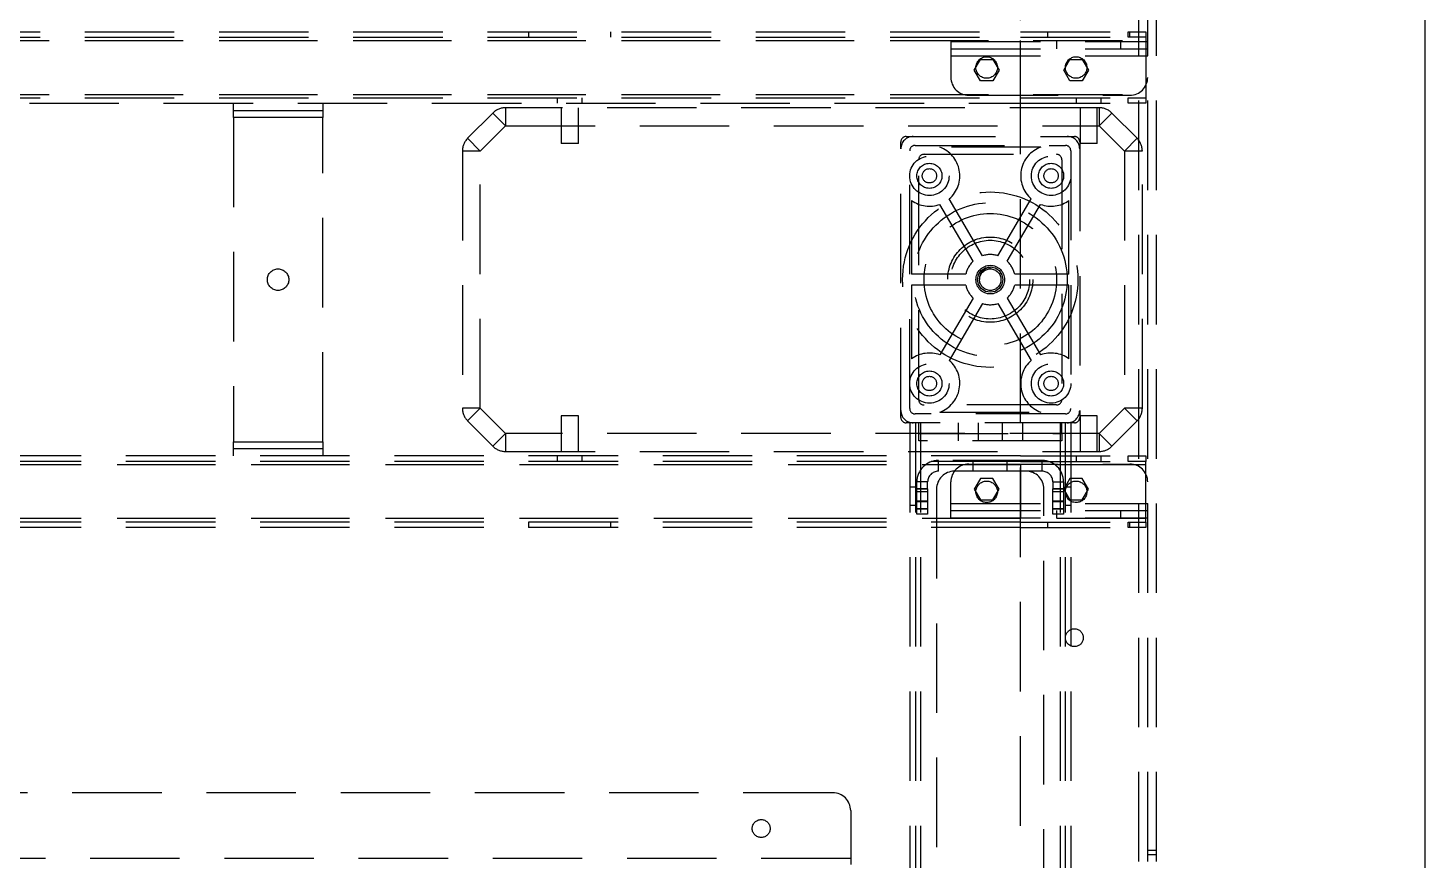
# Model space of a CAD drawing. Header units: millimetres. Extents: x -429 to 16771, y -1239 to 5751.
# Drawn here: x 5059.6 to 5450, y 1121.3 to 1353.7 of the extents above; entities that cross this region are included whole.
import ezdxf

# ---------------------------------------------------------------- set-up
doc = ezdxf.new("R2010")
doc.units = ezdxf.units.MM
doc.header["$LTSCALE"] = 100
doc.linetypes.add('HIDDEN', pattern=[0.375, 0.25, -0.125])

msp = doc.modelspace()

# ---------------------------------------------------------------- linework, layer by layer
at = {"color": 7, "linetype": 'HIDDEN', "lineweight": -3}
for p, q in [((5370, 933.4), (5370, 1633.4)), ((5370, 933.4), (5370, 1633.4)), ((5372.5, 933.4), (5372.5, 1633.4)), ((5375, 933.4), (5375, 1633.4)), ((5337, 943.4), (5337, 1623.4)), ((3763, 1352.65), (5337, 1352.65)), ((3763, 1351.15), (5337, 1351.15)), ((5199.5, 1352.65), (5199.5, 1351.15)), ((5222.5, 1351.15), (5222.5, 1352.65)), ((5337, 1352.65), (5367, 1352.65)), ((5337, 1351.15), (5367, 1351.15)), ((5344.5, 1352.65), (5344.5, 1351.15)), ((5367, 1351.15), (5367, 1352.65)), ((5367, 1352.65), (5372, 1352.65)), ((5372, 1351.15), (5367, 1351.15)), ((5367.5, 1351.15), (5367.5, 1352.65)), ((5372, 1352.65), (5372, 1351.15)), ((5372, 1351.15), (5372, 1350.15)), ((3728, 1350.15), (5372, 1350.15)), ((3728, 1350.15), (5372, 1350.15)), ((3763, 1350.15), (5337, 1350.15)), ((3763, 1350.15), (5337, 1350.15)), ((5317.5, 1349.9), (5317.5, 1345.9)), ((5317.5, 1349.9), (5372.5, 1349.9)), ((5317.5, 1347.9), (5372.5, 1347.9)), ((5337, 1335.15), (5337, 1350.15)), ((5347, 1349.9), (5347, 1347.9)), ((5365, 1347.9), (5365, 1349.9)), ((5372, 1350.15), (5372, 1335.15)), ((5317.5, 1345.9), (5372.5, 1345.9)), ((5317.5, 1345.9), (5317.5, 1339.9)), ((5317.5, 1345.9), (5372.5, 1345.9)), ((5317.5, 1345.9), (5372.5, 1345.9)), ((5317.5, 1345.9), (5372.5, 1345.9)), ((5324.03, 1341.9), (5325.77, 1344.9)), ((5325.77, 1344.9), (5329.23, 1344.9)), ((5329.23, 1344.9), (5330.96, 1341.9)), ((5349.03, 1341.9), (5350.77, 1344.9)), ((5350.77, 1344.9), (5354.23, 1344.9)), ((5354.23, 1344.9), (5355.96, 1341.9)), ((5325.77, 1338.9), (5324.03, 1341.9)), ((5330.96, 1341.9), (5329.23, 1338.9)), ((5350.77, 1338.9), (5349.03, 1341.9)), ((5355.96, 1341.9), (5354.23, 1338.9)), ((3728, 1335.15), (5372, 1335.15)), ((3728, 1335.15), (5372, 1335.15)), ((3763, 1335.15), (5337, 1335.15)), ((3763, 1335.15), (5337, 1335.15)), ((5329.23, 1338.9), (5325.77, 1338.9)), ((5354.23, 1338.9), (5350.77, 1338.9)), ((5372, 1335.15), (5372, 1334.15)), ((3763, 1334.15), (5337, 1334.15)), ((4760, 1332.65), (5337, 1332.65)), ((5117, 1328.65), (5117, 1332.65)), ((5142, 1332.65), (5142, 1328.65)), ((5358.93, 1331.4), (5193.07, 1331.4)), ((5193.07, 1331.4), (5193.07, 1326.4)), ((5207.5, 1334.15), (5207.5, 1332.65)), ((5208.6, 1331.4), (5208.6, 1321.4)), ((5213.4, 1321.4), (5213.4, 1331.4)), ((5214.5, 1332.65), (5214.5, 1334.15)), ((5322.5, 1334.9), (5367.5, 1334.9)), ((5337, 1334.15), (5367, 1334.15)), ((5337, 1332.65), (5367, 1332.65)), ((5352.5, 1334.15), (5352.5, 1332.65)), ((5353.6, 1331.4), (5353.6, 1321.4)), ((5358.4, 1321.4), (5358.4, 1331.4)), ((5358.93, 1331.4), (5358.93, 1326.4)), ((5359.5, 1332.65), (5359.5, 1334.15)), ((5367, 1332.65), (5367, 1334.15)), ((5367, 1334.15), (5372, 1334.15)), ((5372, 1332.65), (5367, 1332.65)), ((5372, 1334.15), (5372, 1332.65)), ((5117, 1330.65), (5142, 1330.65)), ((5142, 1328.65), (5117, 1328.65)), ((5117, 1328.65), (5117, 1238.15)), ((5142, 1328.65), (5117, 1328.65)), ((5142, 1238.15), (5142, 1328.65)), ((5189.53, 1329.94), (5182.46, 1322.87)), ((5189.53, 1329.94), (5193.07, 1326.4)), ((5362.46, 1329.94), (5358.93, 1326.4)), ((5369.53, 1322.87), (5362.46, 1329.94)), ((5186, 1319.33), (5193.07, 1326.4)), ((5193.07, 1326.4), (5358.93, 1326.4)), ((5358.93, 1326.4), (5366, 1319.33)), ((5182.46, 1322.87), (5186, 1319.33)), ((5213.4, 1321.4), (5208.6, 1321.4)), ((5303.5, 1244.9), (5303.5, 1321.9)), ((5305, 1323.4), (5352, 1323.4)), ((5307.5, 1320.9), (5349.5, 1320.9)), ((5342.63, 1320.4), (5314.37, 1320.4)), ((5353.5, 1321.9), (5353.5, 1244.9)), ((5358.4, 1321.4), (5353.6, 1321.4)), ((5369.53, 1322.87), (5366, 1319.33)), ((5181, 1319.33), (5181, 1247.47)), ((5186, 1319.33), (5181, 1319.33)), ((5186, 1247.47), (5186, 1319.33)), ((5306, 1247.4), (5306, 1319.4)), ((5308.5, 1249.9), (5308.5, 1316.9)), ((5310, 1318.4), (5347, 1318.4)), ((5348.5, 1316.9), (5348.5, 1249.9)), ((5351, 1319.4), (5351, 1247.4)), ((5371, 1319.33), (5366, 1319.33)), ((5366, 1319.33), (5366, 1247.47)), ((5371, 1247.47), (5371, 1319.33)), ((5306.5, 1305.53), (5306.5, 1284.9)), ((5323.75, 1288.54), (5314.44, 1304.43)), ((5326.34, 1290.06), (5317.02, 1305.94)), ((5330.66, 1290.06), (5339.97, 1305.94)), ((5333.25, 1288.54), (5342.56, 1304.43)), ((5350.5, 1284.9), (5350.5, 1305.53)), ((5321.66, 1284.9), (5306.5, 1284.9)), ((5328.5, 1286.4), (5328.5, 1286.94)), ((5350.5, 1284.9), (5335.34, 1284.9)), ((5321.66, 1281.9), (5306.5, 1281.9)), ((5306.5, 1281.9), (5306.5, 1261.28)), ((5350.5, 1281.9), (5335.34, 1281.9)), ((5350.5, 1261.28), (5350.5, 1281.9)), ((5323.75, 1278.26), (5314.44, 1262.38)), ((5326.34, 1276.75), (5317.02, 1260.86)), ((5330.66, 1276.75), (5339.97, 1260.86)), ((5333.25, 1278.26), (5342.56, 1262.38)), ((5186, 1247.47), (5181, 1247.47)), ((5186, 1247.47), (5182.46, 1243.94)), ((5193.07, 1240.4), (5186, 1247.47)), ((5213.4, 1245.4), (5208.6, 1245.4)), ((5208.6, 1245.4), (5208.6, 1235.4)), ((5213.4, 1235.4), (5213.4, 1245.4)), ((5349.5, 1245.9), (5307.5, 1245.9)), ((5347, 1248.4), (5310, 1248.4)), ((5314.37, 1246.4), (5342.63, 1246.4)), ((5358.4, 1245.4), (5353.6, 1245.4)), ((5353.6, 1245.4), (5353.6, 1235.4)), ((5358.4, 1235.4), (5358.4, 1245.4)), ((5366, 1247.47), (5358.93, 1240.4)), ((5371, 1247.47), (5366, 1247.47)), ((5366, 1247.47), (5369.53, 1243.94)), ((5182.46, 1243.94), (5189.53, 1236.87)), ((5352, 1243.4), (5305, 1243.4)), ((5306, 1243.4), (5306, 883.4)), ((5306, 1243.4), (5306, 883.4)), ((5307.6, 1243.4), (5307.6, 455.4)), ((5307.6, 1243.4), (5307.6, 455.4)), ((5308.5, 1240.4), (5308.5, 1243.4)), ((5309, 1243.4), (5309, 455.4)), ((5309, 1243.4), (5309, 455.4)), ((5309, 1243.4), (5309, 455.4)), ((5309, 1243.4), (5309, 883.4)), ((5319.5, 1243.4), (5319.5, 1238.4)), ((5325.1, 1243.4), (5325.1, 1238.4)), ((5331.9, 1238.4), (5331.9, 1243.4)), ((5337.5, 1243.4), (5337.5, 1238.4)), ((5348, 1243.4), (5348, 455.4)), ((5348, 1243.4), (5348, 455.4)), ((5348, 1243.4), (5348, 455.4)), ((5348, 1243.4), (5348, 866.09)), ((5348.5, 1240.4), (5348.5, 1243.4)), ((5349.4, 1243.4), (5349.4, 455.4)), ((5351, 1243.4), (5351, 883.4)), ((5362.46, 1236.87), (5369.53, 1243.94)), ((5117, 1238.15), (5142, 1238.15)), ((5117, 1234.15), (5117, 1238.15)), ((5117, 1238.15), (5142, 1238.15)), ((5142, 1238.15), (5142, 1234.15)), ((5193.07, 1240.4), (5189.53, 1236.87)), ((5358.93, 1240.4), (5193.07, 1240.4)), ((5193.07, 1240.4), (5193.07, 1235.4)), ((5308.5, 1240.4), (5348.5, 1240.4)), ((5308.5, 1238.4), (5308.5, 1240.4)), ((5348.5, 1238.4), (5308.5, 1238.4)), ((5348.5, 1240.4), (5348.5, 1238.4)), ((5358.93, 1240.4), (5362.46, 1236.87)), ((5358.93, 1240.4), (5358.93, 1235.4)), ((5337, 1234.15), (4760, 1234.15)), ((5142, 1236.15), (5117, 1236.15)), ((5193.07, 1235.4), (5358.93, 1235.4)), ((5207.5, 1234.15), (5207.5, 1232.65)), ((5214.5, 1232.65), (5214.5, 1234.15)), ((5337, 1234.15), (5367, 1234.15)), ((5352.5, 1234.15), (5352.5, 1232.65)), ((5359.5, 1232.65), (5359.5, 1234.15)), ((5367, 1232.65), (5367, 1234.15)), ((5367, 1234.15), (5372, 1234.15)), ((5372, 1234.15), (5372, 1232.65)), ((5372, 1231.65), (3728, 1231.65)), ((5372, 1231.65), (3728, 1231.65)), ((5337, 1232.65), (3763, 1232.65)), ((5337, 1231.65), (3763, 1231.65)), ((5337, 1231.65), (3763, 1231.65)), ((5314, 1229.9), (5314, 1232.9)), ((5343, 1232.9), (5314, 1232.9)), ((5314, 1229.9), (5314, 1232.9)), ((5343, 1229.9), (5314, 1229.9)), ((5322.5, 1231.9), (5367.5, 1231.9)), ((5323.75, 1229.9), (5323.75, 1232.9)), ((5333.25, 1229.9), (5333.25, 1232.9)), ((5337, 1232.65), (5367, 1232.65)), ((5337, 1231.65), (5337, 1216.65)), ((5343, 1229.9), (5343, 1232.9)), ((5343, 1229.9), (5343, 1232.9)), ((5372, 1232.65), (5367, 1232.65)), ((5372, 1231.65), (5372, 1232.65)), ((5372, 1216.65), (5372, 1231.65)), ((5311, 1226.9), (5308, 1226.9)), ((5308, 1224.97), (5308, 1226.9)), ((5311, 1226.9), (5308, 1226.9)), ((5311, 1224.97), (5311, 1226.9)), ((5317.5, 1220.9), (5317.5, 1226.9)), ((5325.77, 1227.9), (5324.03, 1224.9)), ((5329.23, 1227.9), (5325.77, 1227.9)), ((5330.96, 1224.9), (5329.23, 1227.9)), ((5346, 1226.9), (5349, 1226.9)), ((5346, 1226.9), (5346, 1224.97)), ((5346, 1226.9), (5349, 1226.9)), ((5349, 1226.9), (5349, 1224.97)), ((5350.77, 1227.9), (5349.03, 1224.9)), ((5354.23, 1227.9), (5350.77, 1227.9)), ((5355.96, 1224.9), (5354.23, 1227.9)), ((5307.6, 1225.4), (5306, 1225.4)), ((5308, 1224.97), (5311, 1224.97)), ((5308, 1221.44), (5308, 1224.97)), ((5311, 1224.97), (5308, 1224.97)), ((5311, 1224.15), (5308, 1224.15)), ((5311, 1224.97), (5311, 1221.44)), ((5313.5, 1224.9), (5313.5, 1104.9)), ((5324.03, 1224.9), (5325.77, 1221.9)), ((5329.23, 1221.9), (5330.96, 1224.9)), ((5343.5, 1104.9), (5343.5, 1224.9)), ((5346, 1224.97), (5349, 1224.97)), ((5346, 1221.44), (5346, 1224.97)), ((5349, 1224.97), (5346, 1224.97)), ((5349, 1224.15), (5346, 1224.15)), ((5349, 1224.97), (5349, 1221.44)), ((5349.03, 1224.9), (5350.77, 1221.9)), ((5351, 1225.4), (5349.4, 1225.4)), ((5354.23, 1221.9), (5355.96, 1224.9)), ((5306, 1220.4), (5307.6, 1220.4)), ((5308, 1221.65), (5311, 1221.65)), ((5311, 1221.44), (5308, 1221.44)), ((5308, 1219.37), (5308, 1221.44)), ((5308, 1221.44), (5311, 1221.44)), ((5308, 1219.37), (5311, 1219.37)), ((5308, 1217.9), (5308, 1219.37)), ((5311, 1219.37), (5308, 1219.37)), ((5311, 1221.44), (5311, 1219.37)), ((5311, 1219.37), (5311, 1217.9)), ((5317.5, 1220.9), (5372.5, 1220.9)), ((5317.5, 1216.9), (5317.5, 1220.9)), ((5317.5, 1220.9), (5372.5, 1220.9)), ((5317.5, 1220.9), (5372.5, 1220.9)), ((5317.5, 1220.9), (5372.5, 1220.9)), ((5317.5, 1218.9), (5372.5, 1218.9)), ((5325.77, 1221.9), (5329.23, 1221.9)), ((5346, 1221.65), (5349, 1221.65)), ((5349, 1221.44), (5346, 1221.44)), ((5346, 1219.37), (5346, 1221.44)), ((5346, 1221.44), (5349, 1221.44)), ((5346, 1219.37), (5349, 1219.37)), ((5346, 1217.9), (5346, 1219.37)), ((5349, 1219.37), (5346, 1219.37)), ((5347, 1218.9), (5347, 1216.9)), ((5349, 1221.44), (5349, 1219.37)), ((5349, 1219.37), (5349, 1217.9)), ((5349.4, 1220.4), (5351, 1220.4)), ((5350.77, 1221.9), (5354.23, 1221.9)), ((5365, 1216.9), (5365, 1218.9)), ((5372, 1216.65), (3728, 1216.65)), ((5372, 1216.65), (3728, 1216.65)), ((5337, 1216.65), (3763, 1216.65)), ((5337, 1216.65), (3763, 1216.65)), ((5337, 1215.65), (3763, 1215.65)), ((5337, 1214.15), (3763, 1214.15)), ((5199.5, 1215.65), (5199.5, 1214.15)), ((5222.5, 1214.15), (5222.5, 1215.65)), ((5311, 1217.9), (5308, 1217.9)), ((5317.5, 1216.9), (5372.5, 1216.9)), ((5337, 1215.65), (5367, 1215.65)), ((5337, 1214.15), (5367, 1214.15)), ((5344.5, 1215.65), (5344.5, 1214.15)), ((5349, 1217.9), (5346, 1217.9)), ((5367, 1214.15), (5367, 1215.65)), ((5367, 1215.65), (5372, 1215.65)), ((5372, 1214.15), (5367, 1214.15)), ((5367.5, 1214.15), (5367.5, 1215.65)), ((5372, 1215.65), (5372, 1216.65)), ((5372, 1215.65), (5372, 1214.15)), ((5284.5, 1140.1), (4771.5, 1140.1)), ((5289.5, 1135.1), (5289.5, 1121.7)), ((5289.5, 1121.7), (4766.5, 1121.7)), ((5289.5, 1121.7), (4766.5, 1121.7)), ((5289.5, 1121.7), (5289.5, 1120.1)), ((5375, 1123.98), (5372.5, 1123.98)), ((5372.5, 1122.83), (5375, 1122.83))]:
    msp.add_line(p, q, dxfattribs=at)
at = {"color": 7, "linetype": 'Continuous', "lineweight": -3}
msp.add_line((5450, 933.4), (5450, 1633.4), dxfattribs=at)
at = {"color": 7, "linetype": 'HIDDEN', "lineweight": -3, "flags": 128}
msp.add_lwpolyline([(5328.5, 1286.94), (5329.85, 1286.67), (5331, 1285.91), (5331.77, 1284.76), (5332.04, 1283.4), (5331.77, 1282.05), (5331, 1280.9), (5329.85, 1280.13), (5328.5, 1279.86), (5327.14, 1280.13), (5325.99, 1280.9), (5325.23, 1282.05), (5324.96, 1283.4), (5325.23, 1284.76), (5325.99, 1285.91), (5327.14, 1286.67), (5328.5, 1286.94), (5328.5, 1286.94)], dxfattribs=at)
msp.add_lwpolyline([(5328.5, 1286.94), (5329.85, 1286.67), (5331, 1285.91), (5331.77, 1284.76), (5332.04, 1283.4), (5331.77, 1282.05), (5331, 1280.9), (5329.85, 1280.13), (5328.5, 1279.86), (5327.14, 1280.13), (5325.99, 1280.9), (5325.23, 1282.05), (5324.96, 1283.4), (5325.23, 1284.76), (5325.99, 1285.91), (5327.14, 1286.67), (5328.5, 1286.94), (5328.5, 1286.94)], dxfattribs=at)
at = {"color": 7, "linetype": 'HIDDEN', "lineweight": -3}
for centre, radius in [((5327.5, 1342.65), 3), ((5352.5, 1342.65), 3), ((5311.5, 1312.4), 5.5), ((5311.5, 1312.4), 3.5), ((5345.5, 1312.4), 5.5), ((5345.5, 1312.4), 3.5), ((5311.5, 1312.4), 2), ((5345.5, 1312.4), 2), ((5328.5, 1283.4), 24.5), ((5328.5, 1283.4), 21.5), ((5328.5, 1283.4), 18.5), ((5328.5, 1283.4), 11.9), ((5328.5, 1283.4), 11), ((5129.5, 1283.4), 3), ((5328.5, 1283.4), 4), ((5328.5, 1283.4), 3), ((5311.5, 1254.4), 5.5), ((5311.5, 1254.4), 3.5), ((5345.5, 1254.4), 5.5), ((5345.5, 1254.4), 3.5), ((5311.5, 1254.4), 2), ((5345.5, 1254.4), 2), ((5327.5, 1224.15), 3), ((5352.5, 1224.15), 3), ((5352, 1183.4), 2.5), ((5264.5, 1130.1), 2.5)]:
    msp.add_circle(centre, radius, dxfattribs=at)
for centre, radius, start, end in [((5322.5, 1339.9), 5, 180, 270), ((5367.5, 1339.9), 5, 270, 0), ((5193.07, 1326.4), 5, 90, 135), ((5358.93, 1326.4), 5, 45, 90), ((5186, 1319.33), 5, 135, 180), ((5307, 1319.9), 3.5, 90, 180), ((5305, 1321.9), 1.5, 90, 180), ((5307.5, 1319.4), 1.5, 90, 180), ((5311.5, 1312.4), 8.5, 310.5434, 70.2501), ((5345.5, 1312.4), 8.5, 109.7499, 229.4566), ((5349.5, 1319.4), 1.5, 0, 90), ((5350, 1319.9), 3.5, 0, 90), ((5352, 1321.9), 1.5, 0, 90), ((5366, 1319.33), 5, 0, 45), ((5310, 1316.9), 1.5, 90, 180), ((5347, 1316.9), 1.5, 0, 90), ((5311.5, 1312.4), 8.5, 233.9681, 290.2149), ((5345.5, 1312.4), 8.5, 249.7851, 306.0319), ((5328.5, 1283.4), 7, 132.7528, 167.6264), ((5328.5, 1283.4), 7, 71.9945, 108.0055), ((5328.5, 1283.4), 7, 12.3736, 47.2472), ((5328.5, 1283.4), 7, 192.3736, 227.2472), ((5328.5, 1283.4), 7, 312.7528, 347.6264), ((5328.5, 1283.4), 7, 251.9945, 288.0055), ((5311.5, 1254.4), 8.5, 69.7851, 126.0319), ((5345.5, 1254.4), 8.5, 53.9681, 110.2149), ((5311.5, 1254.4), 8.5, 289.7499, 49.4566), ((5345.5, 1254.4), 8.5, 130.5434, 250.2501), ((5310, 1249.9), 1.5, 180, 270), ((5347, 1249.9), 1.5, 270, 0), ((5186, 1247.47), 5, 180, 225), ((5307, 1246.9), 3.5, 180, 270), ((5307.5, 1247.4), 1.5, 180, 270), ((5349.5, 1247.4), 1.5, 270, 0), ((5350, 1246.9), 3.5, 270, 0), ((5366, 1247.47), 5, 315, 0), ((5305, 1244.9), 1.5, 180, 270), ((5352, 1244.9), 1.5, 270, 0), ((5193.07, 1240.4), 5, 225, 270), ((5358.93, 1240.4), 5, 270, 315), ((5314, 1226.9), 6, 90, 180), ((5314, 1226.9), 3, 90, 180), ((5318.5, 1224.9), 5, 90, 180), ((5322.5, 1226.9), 5, 90, 180), ((5338.5, 1224.9), 5, 0, 90), ((5343, 1226.9), 6, 0, 90), ((5343, 1226.9), 3, 0, 90), ((5367.5, 1226.9), 5, 0, 90), ((5284.5, 1135.1), 5, 0, 90)]:
    msp.add_arc(centre, radius, start, end, dxfattribs=at)
msp.add_open_spline([(5328.5, 1286.84), (5328.13, 1286.77), (5327.39, 1286.64), (5326.44, 1286), (5325.77, 1285.11), (5325.48, 1284.19), (5325.49, 1283.62), (5325.5, 1283.4)], degree=3, knots=[0, 0, 0, 0, 0.220659, 0.441326, 0.661891, 0.873003, 1, 1, 1, 1], dxfattribs=at)

doc.saveas('drawing.dxf')
